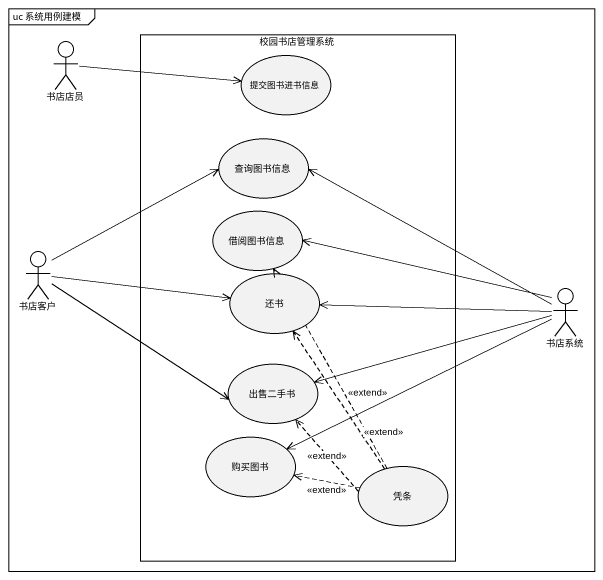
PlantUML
@startuml
mainframe uc 系统用例建模
actor 书店店员
rectangle 校园书店管理系统 {
  usecase 提交图书进书信息
  usecase 查询图书信息
  usecase 借阅图书信息
  usecase 还书
  usecase 出售二手书
  usecase 购买图书
  usecase 凭条
}
actor 书店客户
actor 书店系统
书店店员 -right-> 提交图书进书信息
书店客户 -right-> 查询图书信息
书店客户 -right-> 还书
书店客户 -right-> 出售二手书
书店系统 -left-> 查询图书信息
书店系统 -left-> 借阅图书信息
书店系统 -left-> 还书
书店系统 -left-> 出售二手书
书店系统 -left-> 购买图书
凭条 .up.> 借阅图书信息 : <<extend>>
凭条 .up.> 还书 : <<extend>>
凭条 .up.> 出售二手书 : <<extend>>
凭条 .left.> 购买图书 : <<extend>>
@enduml
